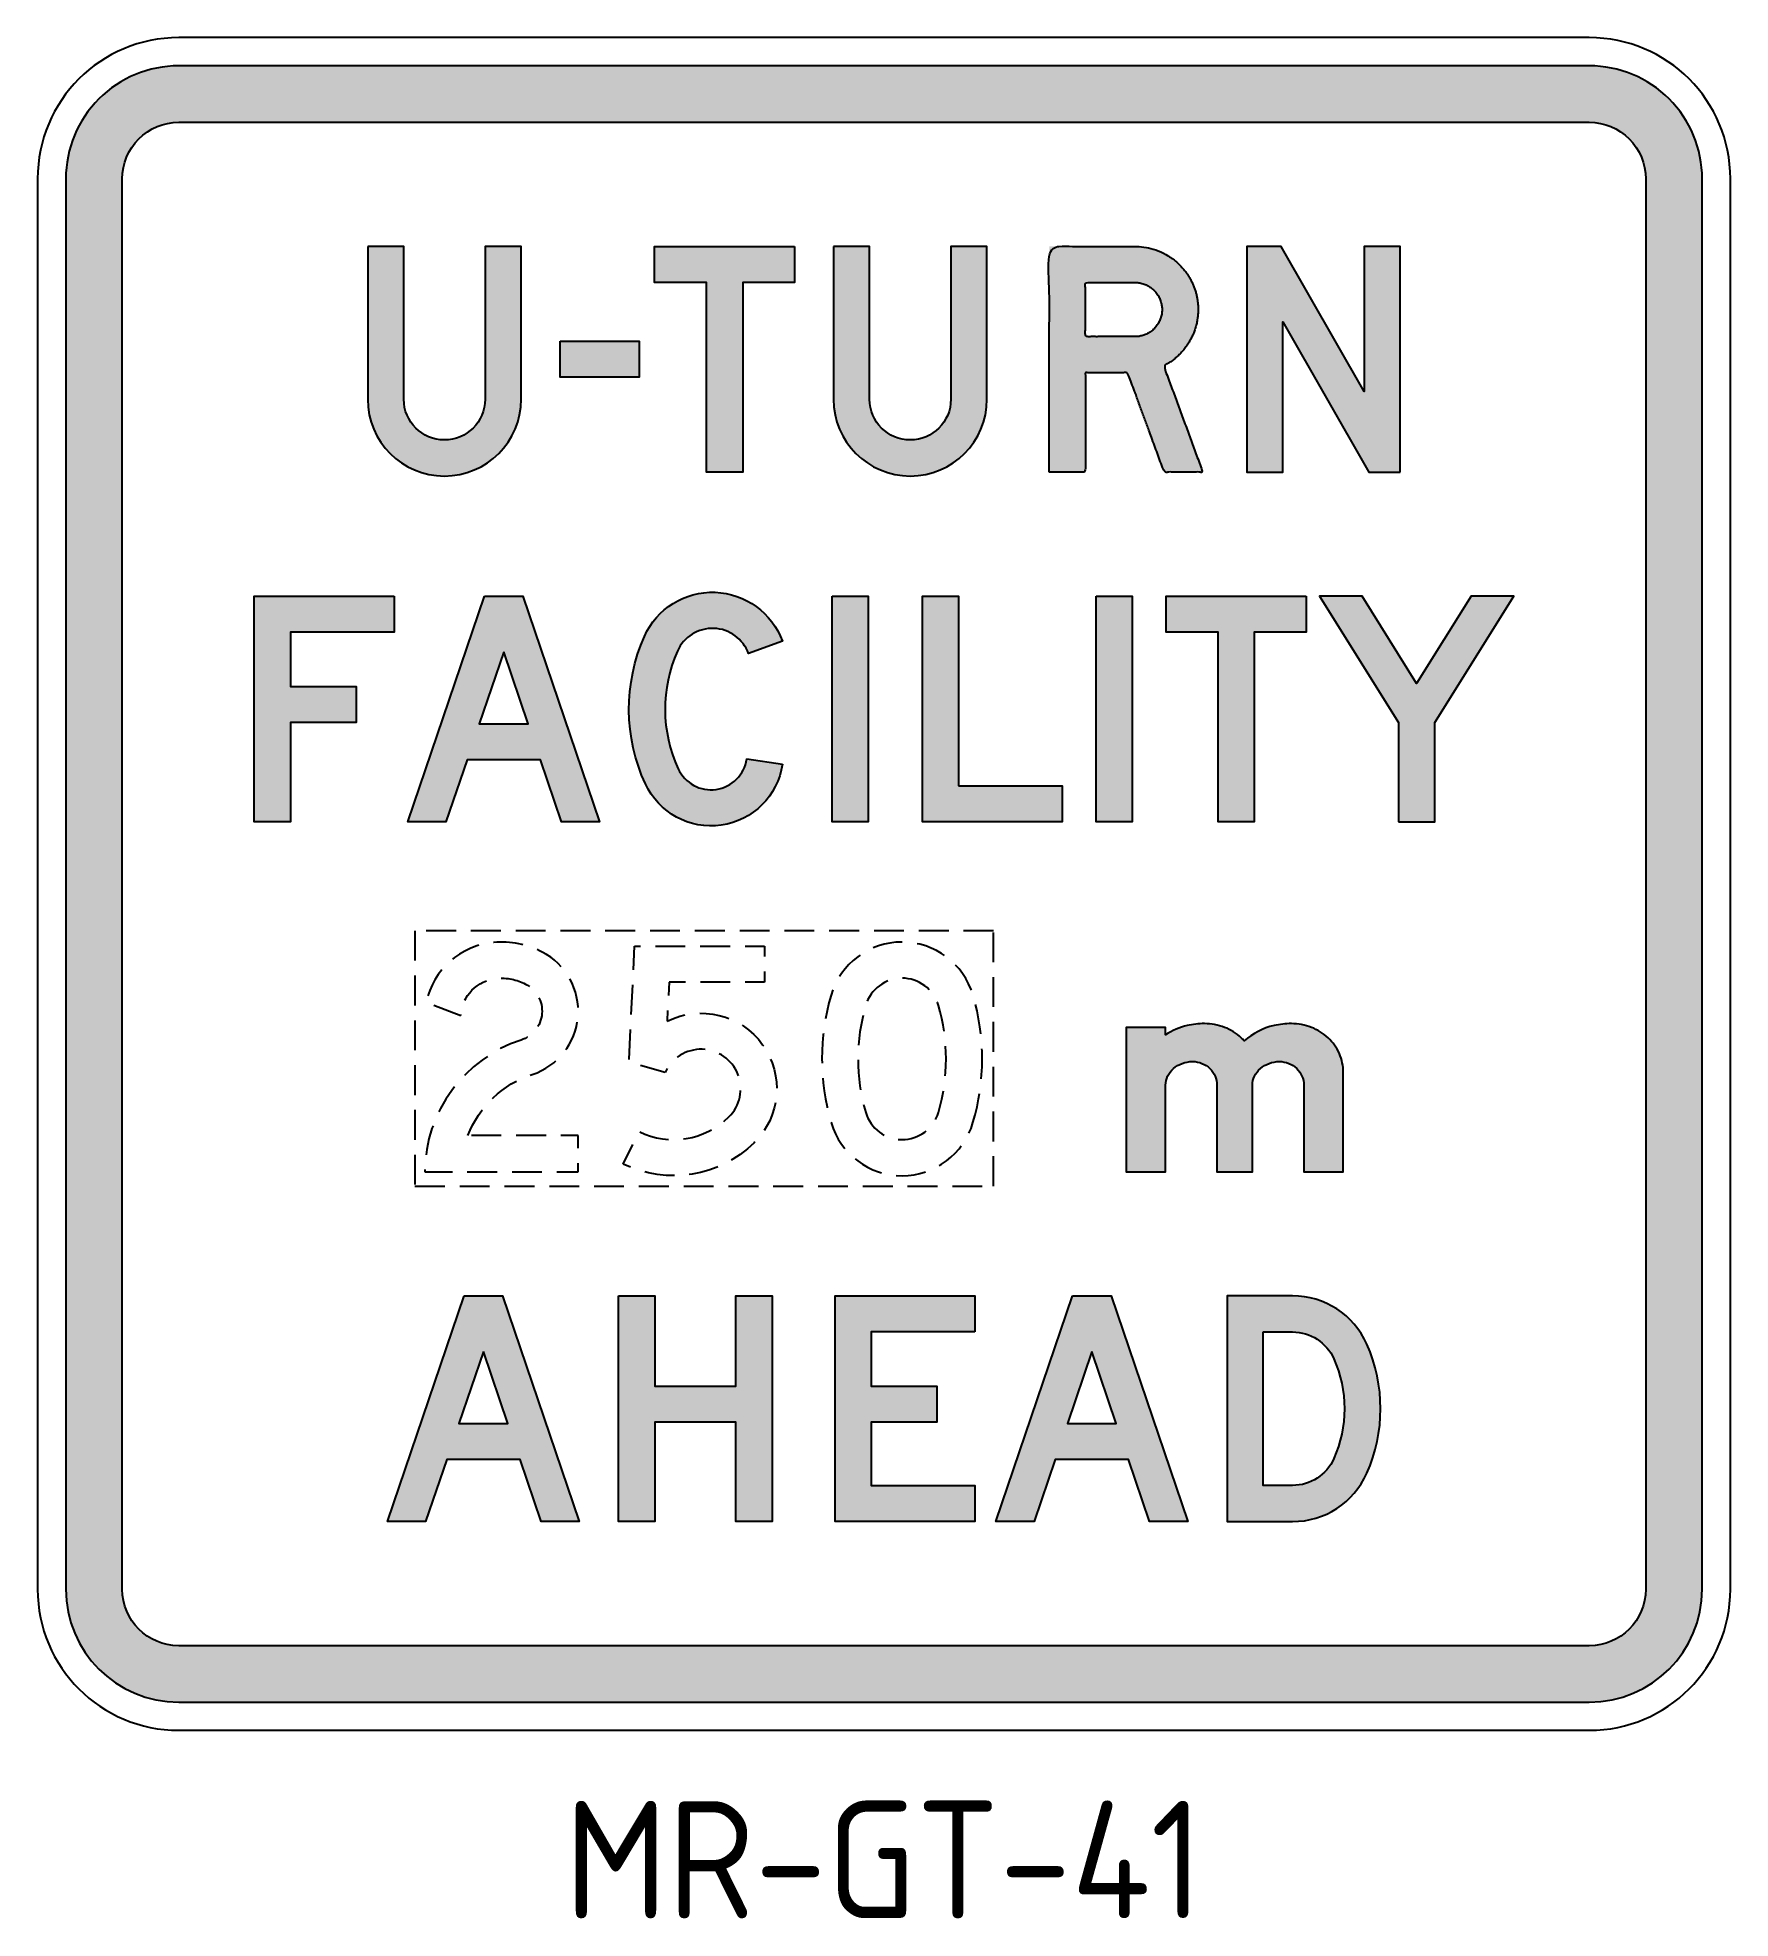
# Model space of a CAD drawing. Header units: millimetres. Extents: x -18 to 18, y -4 to 36.
import ezdxf

# ---------------------------------------------------------------- set-up
doc = ezdxf.new("R2010")
doc.units = ezdxf.units.MM
doc.linetypes.add('DASHED', pattern=[19.049999999999997, 12.7, -6.35])
doc.layers.get('0').update_dxf_attribs({"color": 255})
doc.layers.add('T25', color=1, linetype='Continuous')
doc.styles.add('T25', font='isocp2.shx', dxfattribs={"height": 2.5})

# ---------------------------------------------------------------- blocks, each defined once
blk = doc.blocks.new('MR-GT-41')
h = blk.add_hatch(color=3)
edge = h.paths.add_edge_path(flags=16)
edge.add_line((-15, 34.19999999999982), (15, 34.19999999999982))
edge.add_arc((15.00000000000045, 32.99999999999955), 1.200000000000273, 2.1714186004828662e-11, 90.00000000002171, ccw=False)
edge.add_line((16.20000000000073, 33), (16.20000000000073, 3))
edge.add_arc((15.00000000000023, 3.000000000000227), 1.2000000000005, 269.9999999999891, 359.99999999998914, ccw=False)
edge.add_line((15, 1.799999999999727), (-15, 1.799999999999727))
edge.add_arc((-15.00000000000023, 3.000000000000227), 1.2000000000005, 180.0000000000109, 270.00000000001086, ccw=False)
edge.add_line((-16.20000000000073, 3), (-16.20000000000073, 33))
edge.add_arc((-15.00000000000045, 32.99999999999955), 1.200000000000273, 89.99999999997829, 179.9999999999783, ccw=False)
edge = h.paths.add_edge_path()
edge.add_line((15, 35.40000000000009), (-15, 35.40000000000009))
edge.add_arc((-14.99999999999977, 33.00000000000023), 2.399999999999864, 90.00000000000543, 180.0000000000054)
edge.add_line((-17.39999999999964, 33), (-17.39999999999964, 3))
edge.add_arc((-14.99999999999977, 2.999999999999773), 2.399999999999864, 179.9999999999946, 269.9999999999945)
edge.add_line((-15, 0.599999999999909), (15, 0.599999999999909))
edge.add_arc((14.99999999999977, 2.999999999999773), 2.399999999999864, 270.0000000000054, 360.0000000000055)
edge.add_line((17.39999999999964, 3), (17.39999999999964, 33))
edge.add_arc((14.99999999999977, 33.00000000000023), 2.399999999999864, 359.9999999999946, 449.9999999999947)
for points in [[(-10.97999999999956, 28.30799999999999, 1), (-7.716000000000349, 28.30799999999999), (-7.716000000000349, 31.55999999999995), (-8.484000000000378, 31.55999999999995), (-8.484000000000378, 28.30799999999999, -1), (-10.21199999999953, 28.30799999999999), (-10.21199999999953, 31.55999999999995), (-10.97999999999956, 31.55999999999995)], [(-1.901454545453817, 31.55999999999995), (-1.901454545453817, 30.79199999999992), (-3.005454545453176, 30.79199999999992), (-3.005454545453176, 26.75999999999976), (-3.773454545455024, 26.75999999999976), (-3.773454545455024, 30.79199999999992), (-4.877454545454384, 30.79199999999992), (-4.877454545454384, 31.55999999999995)], [(-1.073922077921452, 28.30799999999999, 1), (2.190077922077762, 28.30799999999999), (2.190077922077762, 31.55999999999995), (1.422077922077733, 31.55999999999995), (1.422077922077733, 28.30799999999999, -1), (-0.3059220779214229, 28.30799999999999), (-0.3059220779214229, 31.55999999999995), (-1.073922077921452, 31.55999999999995)], [(8.484000000000378, 29.95199999999977), (10.3080000000009, 26.75999999999976), (10.98000000000138, 26.75999999999976), (10.98000000000138, 31.55999999999995), (10.21199999999953, 31.55999999999995), (10.21199999999953, 28.475953487673), (8.449687707241537, 31.55999999999995), (7.716000000000349, 31.55999999999995), (7.716000000000349, 26.75999999999976), (8.484000000000378, 26.75999999999976)], [(-6.888467532467985, 29.54400000000032), (-6.888467532467985, 28.77599999999984), (-5.208467532467694, 28.77599999999984), (-5.208467532467694, 29.54400000000032)], [(-10.41600000000108, 24.11999999999989), (-10.41600000000108, 23.35199999999986), (-12.6239999999998, 23.35199999999986), (-12.6239999999998, 22.19999999999982), (-11.22826618016188, 22.19999999999982), (-11.22826618016188, 21.43199999999979), (-12.6239999999998, 21.43199999999979), (-12.6239999999998, 19.32000000000016), (-13.39200000000164, 19.32000000000016), (-13.39200000000164, 24.11999999999989)], [(-5.094690190773909, 23.26565217391222, 0.2166768782576876), (-5.07295789983591, 20.12655319148858, 0.7444135620072219), (-2.159999999999854, 20.54512406544609), (-2.919576084128494, 20.65856203272278, -0.7444135620068704), (-4.37605503404623, 20.44927659574385, -0.2166768782577026), (-4.393385848339984, 22.95260869565185, -0.6740116141044), (-2.881575750061529, 22.89940404121307), (-2.159999999999854, 23.16237255058923, 0.6740116141041864)], [(-1.104000000001179, 24.11999999999989), (-0.3359999999993306, 24.11999999999989), (-0.3359999999993306, 19.32000000000016), (-1.104000000001179, 19.32000000000016)], [(1.583999999998923, 20.08800000000019), (3.791999999999462, 20.08800000000019), (3.791999999999462, 19.32000000000016), (0.816000000000713, 19.32000000000016), (0.816000000000713, 24.11999999999989), (1.583999999998923, 24.11999999999989)], [(4.511999999998807, 24.11999999999989), (5.280000000002474, 24.11999999999989), (5.280000000002474, 19.32000000000016), (4.511999999998807, 19.32000000000016)], [(8.976000000000568, 24.11999999999989), (8.976000000000568, 23.35199999999986), (7.871999999999389, 23.35199999999986), (7.871999999999389, 19.32000000000016), (7.104000000001179, 19.32000000000016), (7.104000000001179, 23.35199999999986), (6, 23.35199999999986), (6, 24.11999999999989)], [(10.94399999999951, 21.43199999999979), (10.94399999999951, 19.32000000000016), (11.71200000000317, 19.32000000000016), (11.71200000000317, 21.43199999999979), (13.39200000000164, 24.11999999999989), (12.48633781132412, 24.11999999999989), (11.32799999999952, 22.26665950188408), (10.16966218867674, 24.11999999999989), (9.264000000001033, 24.11999999999989)], [(-5.643870967742259, 4.440000000000055), (-4.875870967740411, 4.440000000000055), (-4.875870967740411, 6.552000000000135), (-3.147870967741256, 6.552000000000135), (-3.147870967741255, 4.440000000000055), (-2.379870967741226, 4.440000000000055), (-2.379870967741226, 9.240000000000236), (-3.147870967741255, 9.240000000000236), (-3.147870967741255, 7.320000000000164), (-4.875870967740411, 7.320000000000164), (-4.875870967740411, 9.240000000000236), (-5.643870967742259, 9.240000000000236)], [(1.9339354838703, 8.472000000000207), (-0.2740645161284192, 8.472000000000207), (-0.2740645161284192, 7.320000000000164), (1.121669303709496, 7.320000000000164), (1.121669303709496, 6.552000000000135), (-0.2740645161284192, 6.552000000000135), (-0.2740645161284192, 5.208000000000084), (1.9339354838703, 5.208000000000084), (1.9339354838703, 4.440000000000055), (-1.042064516130267, 4.440000000000055), (-1.042064516130267, 9.240000000000236), (1.9339354838703, 9.240000000000236)]]:
    blk.add_hatch(color=3).paths.add_polyline_path(points)
h = blk.add_hatch(color=3)
edge = h.paths.add_edge_path()
edge.add_spline(control_points=[(5.947896156478237, 29.01878334384583), (6.891470274680614, 29.50013503982609), (6.643941156511573, 30.53006751991279)], knot_values=[6, 6, 6, 7.334934343099238, 7.334934343099238, 7.334934343099238], weights=[1, 0.7853920009815528, 1], degree=2, periodic=0)
edge.add_spline(control_points=[(6.643941156511573, 30.53006751991279), (6.396412038337076, 31.55999999999995), (5.337152122141561, 31.55999999999995)], knot_values=[7.334934343099238, 7.334934343099238, 7.334934343099238, 8.669868686198477, 8.669868686198477, 8.669868686198477], weights=[1, 0.7853920009815528, 1], degree=2, periodic=0)
edge.add_spline(control_points=[(5.337152122141561, 31.55999999999995), (4.425640996134462, 31.55999999999995), (3.514129870129182, 31.55999999999995)], knot_values=[8.669868686198477, 8.669868686198477, 8.669868686198477, 9.669868686198477, 9.669868686198477, 9.669868686198477], weights=[1, 1, 1], degree=2, periodic=0)
edge.add_spline(control_points=[(3.514129870129182, 31.55999999999995), (3.514129870129182, 29.15999999999985), (3.514129870129182, 26.75999999999976)], knot_values=[9.669868686198477, 9.669868686198477, 9.669868686198477, 10.66986868619848, 10.66986868619848, 10.66986868619848], weights=[1, 1, 1], degree=2, periodic=0)
edge.add_spline(control_points=[(3.514129870129182, 26.75999999999976), (3.898129868714022, 26.75999999999976), (4.282129867298863, 26.75999999999976)], knot_values=[0, 0, 0, 1, 1, 1], weights=[1, 1, 1], degree=2, periodic=0)
edge.add_spline(control_points=[(4.282129867298863, 26.75999999999976), (4.282129867298863, 27.8159999999998), (4.282129867298863, 28.87199999999984)], knot_values=[1, 1, 1, 2, 2, 2], weights=[1, 1, 1], degree=2, periodic=0)
edge.add_spline(control_points=[(4.282129867298863, 28.87199999999984), (4.732871197769782, 28.87199999999984), (5.183612528238882, 28.87199999999984)], knot_values=[2, 2, 2, 3, 3, 3], weights=[1, 1, 1], degree=2, periodic=0)
edge.add_spline(control_points=[(5.183612528238882, 28.87199999999984), (5.571753694592189, 27.8159999999998), (5.959894860943677, 26.75999999999976)], knot_values=[3, 3, 3, 4, 4, 4], weights=[1, 1, 1], degree=2, periodic=0)
edge.add_spline(control_points=[(5.959894860943677, 26.75999999999976), (6.369012365536037, 26.75999999999976), (6.778129870130215, 26.75999999999976)], knot_values=[4, 4, 4, 5, 5, 5], weights=[1, 1, 1], degree=2, periodic=0)
edge.add_spline(control_points=[(6.778129870130215, 26.75999999999976), (6.363013013304226, 27.88939167192302), (5.947896156478237, 29.01878334384583)], knot_values=[5, 5, 5, 6, 6, 6], weights=[1, 1, 1], degree=2, periodic=0)
edge = h.paths.add_edge_path(flags=16)
edge.add_spline(control_points=[(5.337152122141561, 30.79199999999992), (5.913152120017913, 30.79199999999991), (5.913152120017912, 30.21599999999989), (5.913152120017913, 29.63999999999987), (5.337152122141561, 29.63999999999987)], knot_values=[3, 3, 3, 4.570796326794897, 4.570796326794897, 6.141592653589793, 6.141592653589793, 6.141592653589793], weights=[1, 0.7071067811865476, 1, 0.7071067811865476, 1], degree=2, periodic=0)
edge.add_spline(control_points=[(5.337152122141561, 29.63999999999987), (4.809640994721121, 29.63999999999987), (4.282129867298863, 29.63999999999987)], knot_values=[2, 2, 2, 3, 3, 3], weights=[1, 1, 1], degree=2, periodic=0)
edge.add_spline(control_points=[(4.282129867298863, 29.63999999999987), (4.282129867298863, 30.21599999999989), (4.282129867298863, 30.79199999999992)], knot_values=[1, 1, 1, 2, 2, 2], weights=[1, 1, 1], degree=2, periodic=0)
edge.add_spline(control_points=[(4.282129867298863, 30.79199999999992), (4.809640994721121, 30.79199999999992), (5.337152122141561, 30.79199999999992)], knot_values=[0, 0, 0, 1, 1, 1], weights=[1, 1, 1], degree=2, periodic=0)
h = blk.add_hatch(color=3)
h.paths.add_polyline_path([(-7.68000000000211, 24.11999999999989), (-8.495999999999185, 24.11999999999989), (-10.12800000000061, 19.32000000000016), (-9.316823290273533, 19.32000000000016), (-8.868173845530691, 20.63955719042542), (-7.307826154468785, 20.63955719042542), (-6.859176709725944, 19.32000000000016), (-6.048000000000684, 19.32000000000016)])
h.paths.add_polyline_path([(-7.568946154469813, 21.40755719042545), (-8.607053845529663, 21.40755719042545), (-8.087999999999738, 22.93418614786833)], flags=16)
h = blk.add_hatch(color=3)
edge = h.paths.add_edge_path()
edge.add_arc((8.418021922155566, 13.70689746869144), 0.5150924043669715, 45.82979570162519, 68.08082655354849, ccw=False)
edge.add_arc((8.426983596232498, 13.71612255395971), 0.502231074713002, 23.09284588951499, 45.829795702189074, ccw=False)
edge.add_arc((8.440927769641336, 13.7220681901836), 0.4870722303585479, 4.888534022029489e-11, 23.092845889417106, ccw=False)
edge.add_line((8.927999999999884, 13.72206819018402), (8.927999999999884, 11.87999999999965))
edge.add_line((8.927999999999884, 11.87999999999965), (9.768000000000029, 11.87999999999965))
edge.add_line((9.768000000000029, 11.87999999999965), (9.768000000000029, 13.99854367315174))
edge.add_arc((8.803582283379713, 13.99854367315061), 0.9644177166203161, 6.732995802307858e-11, 23.93171822379951)
edge.add_arc((8.73530935836605, 13.96824404916124), 1.03911215753675, 23.93171822369895, 46.97501240940178)
edge.add_arc((8.69133922049281, 13.92113305792378), 1.103554523414858, 46.97501240934943, 68.8635846860517)
edge.add_arc((8.662865189696706, 13.84748029374359), 1.182519706256151, 68.86358468620215, 90.00000000006489)
edge.add_arc((8.662865189695918, 13.34989041071173), 1.680109589288014, 90.00000000001879, 102.6042796136044)
edge.add_arc((8.648545703018382, 13.5185987914058), 1.512514726114095, 103.4695365311389, 130.8206849946189)
edge.add_arc((6.887309358369112, 13.9682440491535), 1.039112157540345, 41.97494773171515, 46.97501240981442)
edge.add_arc((6.843339220492854, 13.92113305792378), 1.103554523414858, 46.97501240934943, 68.8635846860517)
edge.add_arc((6.814865189697659, 13.84748029374847), 1.182519706251277, 68.86358468615805, 90.00000000002079)
edge.add_arc((6.81486518969778, 13.34989041071173), 1.680109589288014, 90.00000000001879, 102.6042796136044)
edge.add_arc((6.800545703018643, 13.51859879140334), 1.512514726116115, 103.4695365310582, 122.4942570075174)
edge.add_line((5.988000000001193, 14.79432222429386), (5.988000000001193, 14.94599999999991))
edge.add_line((5.988000000001193, 14.94599999999991), (5.148000000001048, 14.94599999999991))
edge.add_line((5.148000000001048, 14.94599999999991), (5.148000000001048, 11.87999999999965))
edge.add_line((5.148000000001048, 11.87999999999965), (5.988000000001193, 11.87999999999965))
edge.add_line((5.988000000001193, 11.87999999999965), (5.988000000001193, 13.72206819018402))
edge.add_arc((6.425517757919359, 13.72206819018528), 0.4375177579181662, 154.5282720029748, 180.0000000001654, ccw=False)
edge.add_arc((6.492640254329629, 13.69009304822259), 0.511867197915255, 131.0076349935383, 154.5282720027217, ccw=False)
edge.add_arc((6.53603920665089, 13.64018169880426), 0.5780080465894464, 109.80736038555969, 131.0076349938777, ccw=False)
edge.add_arc((6.56422939505269, 13.56191198783343), 0.6611995989104908, 89.99999999979912, 109.8073603851073, ccw=False)
edge.add_arc((6.564229395054904, 13.69250202669223), 0.530609560051694, 68.08082655395361, 89.9999999999888, ccw=False)
edge.add_arc((6.570021922154699, 13.70689746868682), 0.5150924043709235, 45.82979570191111, 68.08082655383441, ccw=False)
edge.add_arc((6.578983596231631, 13.71612255396424), 0.5022310747103912, 23.092845889080877, 45.829795701754904, ccw=False)
edge.add_arc((6.592927769641379, 13.7220681901747), 0.4870722303603666, 1.0962253327306826e-09, 23.09284589046439, ccw=False)
edge.add_line((7.080000000001746, 13.72206819018402), (7.080000000001746, 11.87999999999965))
edge.add_line((7.080000000001746, 11.87999999999965), (7.835999999999331, 11.87999999999965))
edge.add_line((7.835999999999331, 11.87999999999965), (7.835999999999331, 13.72206819018402))
edge.add_arc((8.273517757918405, 13.72206819018126), 0.4375177579190748, 154.5282720024478, 179.9999999996385, ccw=False)
edge.add_arc((8.340640254329585, 13.69009304822259), 0.511867197915255, 131.0076349935383, 154.5282720027217, ccw=False)
edge.add_arc((8.384039206650847, 13.64018169880426), 0.5780080465894484, 109.80736038555969, 131.0076349938776, ccw=False)
edge.add_arc((8.412229395051737, 13.56191198783864), 0.6611995989052808, 89.99999999987801, 109.80736038518609, ccw=False)
edge.add_arc((8.412229395054862, 13.69250202668284), 0.5306095600610874, 68.08082655415012, 90.00000000018531, ccw=False)
h = blk.add_hatch(color=3)
h.paths.add_polyline_path([(-8.11199999999917, 9.240000000000236), (-8.927999999999884, 9.240000000000236), (-10.55999999999949, 4.440000000000055), (-9.748823290274231, 4.440000000000055), (-9.30017384553139, 5.759557190425312), (-7.739826154469483, 5.759557190425312), (-7.291176709724823, 4.440000000000055), (-6.479999999999563, 4.440000000000055)])
h.paths.add_polyline_path([(-8.000946154468693, 6.527557190425341), (-9.039053845530361, 6.527557190425341), (-8.519999999998618, 8.054186147867767)], flags=16)
h = blk.add_hatch(color=3)
h.paths.add_polyline_path([(4.827870967743365, 9.240000000000236), (4.011870967742652, 9.240000000000236), (2.379870967741226, 4.440000000000055), (3.191047677468305, 4.440000000000055), (3.639697122211146, 5.759557190425312), (5.200044813271234, 5.759557190425312), (5.648694258017713, 4.440000000000055), (6.459870967742972, 4.440000000000055)])
h.paths.add_polyline_path([(4.938924813273843, 6.527557190425341), (3.900817122212175, 6.527557190425341), (4.41987096774028, 8.054186147867767)], flags=16)
h = blk.add_hatch(color=3)
h.paths.add_polyline_path([(10.26885143455355, 8.213217391304854, 0.2964931262110948), (8.689523042441444, 9.240000000000236), (7.295999999998457, 9.240000000000236), (7.295999999998457, 4.440000000000055), (8.689523042441422, 4.440000000000055, 0.296493126211098), (10.26885143455357, 5.466782608695474, 0.2120192820818123)])
h.paths.add_polyline_path([(9.56692770472767, 5.778434782609541, -0.296493126211214), (8.689523042442184, 5.208000000000084), (8.064000000002125, 5.208000000000084), (8.064000000002125, 8.472000000000207), (8.689523042442183, 8.472000000000207, -0.2964931262112145), (9.566927704727672, 7.901565217390749, -0.2120192820815859)], flags=16)
at = {"color": 3, "transparency": 33554687}
blk.add_line((-14.98800000000119, 0.599999999999909), (-14.98800000000119, 0.599999999999909), dxfattribs=at)
for points in [[(-15, 0), (15, 0, 0.414213562373095), (18, 3), (18, 33, 0.414213562373095), (15, 36), (-15, 36, 0.414213562373095), (-18, 33), (-18, 3, 0.414213562373095), (-15, 0)], [(15, 35.40000000000009), (-15, 35.40000000000009, 0.414213562373095), (-17.39999999999964, 33), (-17.39999999999964, 3, 0.414213562373095), (-15, 0.599999999999909), (15, 0.599999999999909, 0.414213562373095), (17.39999999999964, 3), (17.39999999999964, 33, 0.414213562373095)], [(-15, 34.19999999999982), (15, 34.19999999999982, -0.414213562373095), (16.20000000000073, 33), (16.20000000000073, 3, -0.414213562373095), (15, 1.799999999999727), (-15, 1.799999999999727, -0.414213562373095), (-16.20000000000073, 3), (-16.20000000000073, 33, -0.414213562373095)]]:
    blk.add_lwpolyline(points, format="xyb", close=True, dxfattribs=at)
at = {"color": 3}
for points in [[(-10.97999999999956, 31.55999999999995), (-10.97999999999956, 28.30799999999999, 0.9999999999999999), (-7.716000000000349, 28.30799999999999), (-7.716000000000349, 31.55999999999995), (-8.484000000000378, 31.55999999999995), (-8.484000000000378, 28.30799999999999, -0.9999999999999999), (-10.21199999999953, 28.30799999999999), (-10.21199999999953, 31.55999999999995)], [(-1.073922077921452, 31.55999999999995), (-1.073922077921452, 28.30799999999999, 0.9999999999999999), (2.190077922077762, 28.30799999999999), (2.190077922077762, 31.55999999999995), (1.422077922077733, 31.55999999999995), (1.422077922077733, 28.30799999999999, -0.9999999999999999), (-0.3059220779214229, 28.30799999999999), (-0.3059220779214229, 31.55999999999995)], [(-2.159999999999854, 20.54512406544609, -0.744413562007387), (-5.072957899836183, 20.12655319148917, -0.2166768782576799), (-5.09469019077369, 23.26565217391271, -0.674011614104063), (-2.159999999999854, 23.16237255058923), (-2.881575750061529, 22.89940404121307, 0.6740116141040626), (-4.393385848339676, 22.95260869565254, 0.21667687825768), (-4.376055034046658, 20.44927659574478, 0.744413562007387), (-2.919576084128494, 20.65856203272278)], [(8.610305016631173, 14.18475455675798, -0.09739464939670292), (8.776934287347103, 14.07635937356008, -0.0995354279343683), (8.888971135223983, 13.91310876216721, -0.1011039461656411), (8.927999999999884, 13.72206819018402), (8.927999999999884, 11.87999999999965), (9.768000000000029, 11.87999999999965), (9.768000000000029, 13.99854367315174, 0.1048030179721755), (9.685088559350334, 14.38975744790241, 0.1008855307406954), (9.444313508187406, 14.7278934363635, 0.09579836817007242), (9.089269603953653, 14.95044544785605, 0.09248737428302214), (8.662865189695367, 15.02999999999975, 0.05505205982243612), (8.296238168277341, 14.98951014076601, 0.1199117204326835), (7.659824124420993, 14.66320808576256, 0.02182035996796309), (7.59631350818745, 14.7278934363635, 0.09579836817007242), (7.241269603953697, 14.95044544785605, 0.09248737428302214), (6.81486518969723, 15.02999999999975, 0.05505205982243612), (6.448238168279204, 14.98951014076601, 0.08320220139569866), (5.988000000001193, 14.79432222429386), (5.988000000001193, 14.94599999999991), (5.148000000001048, 14.94599999999991), (5.148000000001048, 11.87999999999965), (5.988000000001193, 11.87999999999965), (5.988000000001193, 13.72206819018402, -0.1116012735434615), (6.030527773638823, 13.91022955925928, -0.102989975481698), (6.156773682292624, 14.07635937356008, -0.09276840372104522), (6.340176101812176, 14.18399319747368, -0.08664174293623021), (6.564229395055008, 14.22311158674393, -0.09593311806680128), (6.762305016629398, 14.18475455675798, -0.09739464939670292), (6.928934287347147, 14.07635937356008, -0.0995354279343683), (7.040971135222208, 13.91310876216721, -0.1011039461656411), (7.080000000001746, 13.72206819018402), (7.080000000001746, 11.87999999999965), (7.835999999999331, 11.87999999999965), (7.835999999999331, 13.72206819018402, -0.1116012735434615), (7.87852777363878, 13.91022955925928, -0.102989975481698), (8.00477368229258, 14.07635937356008, -0.09276840372104506), (8.188176101812132, 14.18399319747368, -0.08664174293623021), (8.412229395053146, 14.22311158674393, -0.09593311806680128)], [(10.26885143455365, 5.466782608695667, 0.2120192820817767), (10.26885143455365, 8.213217391304624, 0.2964931262111131), (8.689523042441579, 9.240000000000236), (7.295999999998457, 9.240000000000236), (7.295999999998457, 4.440000000000055), (8.689523042441579, 4.440000000000055, 0.2964931262111067)], [(8.064000000002125, 8.472000000000207), (8.689523042441579, 8.472000000000207, -0.2964931262111111), (9.566927704727277, 7.901565217391635, -0.2120192820817795), (9.566927704727277, 5.778434782608656, -0.2964931262111111), (8.689523042441579, 5.208000000000084), (8.064000000002125, 5.208000000000084)]]:
    blk.add_lwpolyline(points, format="xyb", close=True, dxfattribs=at)
for points in [[(-1.901454545453817, 31.55999999999995), (-1.901454545453817, 30.79199999999992), (-3.005454545453176, 30.79199999999992), (-3.005454545453176, 26.75999999999976), (-3.773454545455024, 26.75999999999976), (-3.773454545455024, 30.79199999999992), (-4.877454545454384, 30.79199999999992), (-4.877454545454384, 31.55999999999995)], [(10.98000000000138, 26.75999999999976), (10.98000000000138, 31.55999999999995), (10.21199999999953, 31.55999999999995), (10.21199999999953, 28.475953487673), (8.449687707241537, 31.55999999999995), (7.716000000000349, 31.55999999999995), (7.716000000000349, 26.75999999999976), (8.484000000000378, 26.75999999999976), (8.484000000000378, 29.95199999999977), (10.3080000000009, 26.75999999999976)], [(-6.888467532467985, 29.54400000000032), (-5.208467532467694, 29.54400000000032), (-5.208467532467694, 28.77599999999984), (-6.888467532467985, 28.77599999999984)], [(-10.41600000000108, 24.11999999999989), (-10.41600000000108, 23.35199999999986), (-12.6239999999998, 23.35199999999986), (-12.6239999999998, 22.19999999999982), (-11.22826618016188, 22.19999999999982), (-11.22826618016188, 21.43199999999979), (-12.6239999999998, 21.43199999999979), (-12.6239999999998, 19.32000000000016), (-13.39200000000164, 19.32000000000016), (-13.39200000000164, 24.11999999999989)], [(-8.495999999999185, 24.11999999999989), (-7.68000000000211, 24.11999999999989), (-6.048000000000684, 19.32000000000016), (-6.859176709725944, 19.32000000000016), (-7.307826154468785, 20.63955719042542), (-8.868173845530691, 20.63955719042542), (-9.316823290273533, 19.32000000000016), (-10.12800000000061, 19.32000000000016)], [(-1.104000000001179, 24.11999999999989), (-0.3359999999993306, 24.11999999999989), (-0.3359999999993306, 19.32000000000016), (-1.104000000001179, 19.32000000000016)], [(1.583999999998923, 20.08800000000019), (3.791999999999462, 20.08800000000019), (3.791999999999462, 19.32000000000016), (0.816000000000713, 19.32000000000016), (0.816000000000713, 24.11999999999989), (1.583999999998923, 24.11999999999989)], [(4.511999999998807, 24.11999999999989), (5.280000000002474, 24.11999999999989), (5.280000000002474, 19.32000000000016), (4.511999999998807, 19.32000000000016)], [(8.976000000000568, 24.11999999999989), (8.976000000000568, 23.35199999999986), (7.871999999999389, 23.35199999999986), (7.871999999999389, 19.32000000000016), (7.104000000001179, 19.32000000000016), (7.104000000001179, 23.35199999999986), (6, 23.35199999999986), (6, 24.11999999999989)], [(10.94399999999951, 19.32000000000016), (11.71200000000317, 19.32000000000016), (11.71200000000317, 21.43199999999979), (13.39200000000164, 24.11999999999989), (12.48633781132412, 24.11999999999989), (11.32799999999952, 22.26665950188408), (10.16966218867674, 24.11999999999989), (9.264000000001033, 24.11999999999989), (10.94399999999951, 21.43199999999979)], [(-8.087999999999738, 22.93418614786833), (-8.607053845529663, 21.40755719042545), (-7.568946154469813, 21.40755719042545)], [(-8.927999999999884, 9.240000000000236), (-8.11199999999917, 9.240000000000236), (-6.479999999999563, 4.440000000000055), (-7.291176709724823, 4.440000000000055), (-7.739826154469483, 5.759557190425312), (-9.30017384553139, 5.759557190425312), (-9.748823290274231, 4.440000000000055), (-10.55999999999949, 4.440000000000055)], [(-5.643870967742259, 9.240000000000236), (-4.875870967740411, 9.240000000000236), (-4.875870967740411, 7.320000000000164), (-3.147870967741255, 7.320000000000164), (-3.147870967741255, 9.240000000000236), (-2.379870967741226, 9.240000000000236), (-2.379870967741226, 4.440000000000055), (-3.147870967741255, 4.440000000000055), (-3.147870967741255, 6.552000000000135), (-4.875870967740411, 6.552000000000135), (-4.875870967740411, 4.440000000000055), (-5.643870967742259, 4.440000000000055)], [(1.9339354838703, 8.472000000000207), (-0.2740645161284192, 8.472000000000207), (-0.2740645161284192, 7.320000000000164), (1.121669303709496, 7.320000000000164), (1.121669303709496, 6.552000000000135), (-0.2740645161284192, 6.552000000000135), (-0.2740645161284192, 5.208000000000084), (1.9339354838703, 5.208000000000084), (1.9339354838703, 4.440000000000055), (-1.042064516130267, 4.440000000000055), (-1.042064516130267, 9.240000000000236), (1.9339354838703, 9.240000000000236)], [(4.011870967742652, 9.240000000000236), (4.827870967743365, 9.240000000000236), (6.459870967742972, 4.440000000000055), (5.648694258017713, 4.440000000000055), (5.200044813271234, 5.759557190425312), (3.639697122211146, 5.759557190425312), (3.191047677468305, 4.440000000000055), (2.379870967741226, 4.440000000000055)], [(-8.519999999998618, 8.054186147867767), (-9.039053845530361, 6.527557190425341), (-8.000946154468693, 6.527557190425341)], [(4.41987096774028, 8.054186147867767), (3.900817122212175, 6.527557190425341), (4.938924813273843, 6.527557190425341)]]:
    blk.add_lwpolyline(points, close=True, dxfattribs=at)
at = {"color": 4, "linetype": 'DASHED', "ltscale": 0.05}
blk.add_lwpolyline([(2.32799999999952, 17.00399999999991), (-9.97480457518759, 17.00399999999991), (-9.97480457518759, 11.57330778591586), (2.32799999999952, 11.57330778591586)], close=True, dxfattribs=at)
at = {"color": 4, "linetype": 'DASHED', "ltscale": 0.05, "flags": 128}
for points in [[(-8.851261130792409, 12.64799999999968, -0.2249171671423966), (-7.47923974798141, 13.94951761709126, 0.6642582186119818), (-7.266461538461954, 16.55133445602769, 0.1426548275663084), (-8.299826086955363, 16.75686361071666, 0.3314406107362904), (-9.734804575189628, 15.48000000000002), (-8.99858382297134, 15.20371079105871, -0.3723137363179082), (-8.233043478259788, 15.99177271208055, -0.1426548275663085), (-7.620923076921827, 15.87002614274252, -0.6642631802098136), (-7.718304635758614, 14.67936142202871, 0.3215558229962182), (-9.768000000000029, 11.87999999999965), (-6.504000000000815, 11.87999999999965), (-6.504000000000815, 12.64799999999968)], [(-3.300122461731007, 13.04400000000032, 1.203547563418745), (-4.652523380937055, 13.99200000000019), (-5.423999999999069, 14.20800000000008), (-5.304000000000087, 16.67999999999984), (-2.543999999999869, 16.67999999999984), (-2.543999999999869, 15.91199999999981), (-4.572377193790089, 15.91199999999981), (-4.612795301756705, 15.07938697588907, -0.8569226158588052), (-2.762634426744626, 12.49542857142842, -0.3166660884940712), (-5.543999999999869, 12.04131563615101), (-5.208902757101896, 12.73235386794704, 0.3166660884940743)], [(1.892648743412792, 12.92456281968543, 0.1441241685144111), (1.892648743412792, 15.63543718031451, 0.7480620155038779), (-1.124648743414582, 15.63543718031451, 0.1441241685144109), (-1.124648743414582, 12.92456281968543, 0.7480620155038843)], [(-0.3879049444694829, 13.14143276853565, 0.7480620155038921), (1.155904944467693, 13.14143276853565, 0.1441241685144129), (1.155904944467693, 15.41856723146384, 0.7480620155038793), (-0.3879049444694829, 15.41856723146384, 0.1441241685144127)]]:
    blk.add_lwpolyline(points, format="xyb", close=True, dxfattribs=at)
at = {"color": 3}
for points, weights, knots in [([(3.514129870129182, 26.75999999999976), (3.898129868714022, 26.75999999999976), (4.282129867298863, 26.75999999999976), (4.282129867298863, 27.8159999999998), (4.282129867298863, 28.87199999999984), (4.732871197769782, 28.87199999999984), (5.183612528238882, 28.87199999999984), (5.571753694592189, 27.8159999999998), (5.959894860943677, 26.75999999999976), (6.369012365536037, 26.75999999999976), (6.778129870130215, 26.75999999999976), (6.363013013304226, 27.88939167192302), (5.947896156478237, 29.01878334384583), (6.891470274680614, 29.50013503982609), (6.643941156511573, 30.53006751991279), (6.396412038337076, 31.55999999999995), (5.337152122141561, 31.55999999999995), (4.425640996134462, 31.55999999999995), (3.514129870129182, 31.55999999999995), (3.514129870129182, 29.15999999999985), (3.514129870129182, 26.75999999999976)], [1, 1, 1, 1, 1, 1, 1, 1, 1, 1, 1, 1, 1, 0.7853920009815528, 1, 0.7853920009815528, 1, 1, 1, 1, 1], [0, 0, 0, 1, 1, 2, 2, 3, 3, 4, 4, 5, 5, 6, 6, 7.334934343099238, 7.334934343099238, 8.669868686198477, 8.669868686198477, 9.669868686198477, 9.669868686198477, 10.66986868619848, 10.66986868619848, 10.66986868619848]), ([(5.337152122141561, 30.79199999999992), (4.809640994721121, 30.79199999999992), (4.282129867298863, 30.79199999999992), (4.282129867298863, 30.21599999999989), (4.282129867298863, 29.63999999999987), (4.809640994721121, 29.63999999999987), (5.337152122141561, 29.63999999999987), (5.913152120017913, 29.63999999999987), (5.913152120017912, 30.21599999999989), (5.913152120017913, 30.79199999999991), (5.337152122141561, 30.79199999999992)], [1, 1, 1, 1, 1, 1, 1, 0.7071067811865476, 1, 0.7071067811865476, 1], [0, 0, 0, 1, 1, 2, 2, 3, 3, 4.570796326794897, 4.570796326794897, 6.141592653589793, 6.141592653589793, 6.141592653589793])]:
    blk.add_rational_spline(points, weights, degree=2, knots=knots, dxfattribs=at)
at = {"layer": 'T25', "insert": (0, -1.5), "char_height": 2.5, "width": 16.45716932343566, "attachment_point": 2, "style": 'T25'}
blk.add_mtext('MR-GT-41', dxfattribs=at)

msp = doc.modelspace()

# ---------------------------------------------------------------- block references
at = {"layer": 'T25'}
msp.add_blockref('MR-GT-41', (0, 0), dxfattribs=at)

doc.saveas('drawing.dxf')
